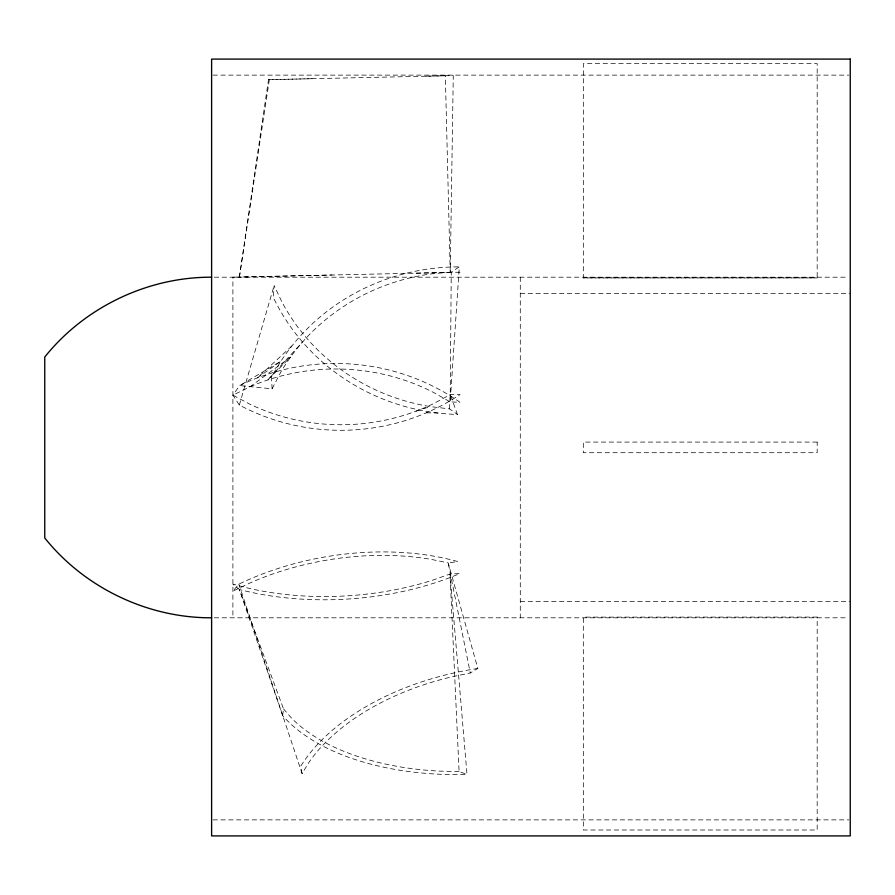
<?xml version="1.0" encoding="UTF-8"?>
<svg xmlns="http://www.w3.org/2000/svg" width="895" height="895" viewBox="0 0 895 895"><rect width="100%" height="100%" fill="white"/><g stroke="black" fill="none" stroke-linecap="round" stroke-linejoin="round"><path stroke-width="0.67" stroke-dasharray="4.47 3.36" d="M250.074 386.752A205.268 194.383 -0.1 0 1 433.639 392.491L450.174 401.944L459.314 266.855L451.248 272.114L450.174 401.944L459.963 402.258A209.184 198.254 -0.2 0 0 239.659 385.588L232.901 395.165L239.345 405.055A209.184 200.603 0.1 0 0 460.086 394.561L450.297 394.583L433.46 403.69A205.268 197.001 0.1 0 1 249.794 404.171L232.901 395.165L250.074 386.752L290.606 357.038L267.717 379.995L302.029 342.617M416.119 273.199L450.241 272.416L453.273 75.605L268.489 79.677L239.401 277.07L232.901 277.193L232.901 617.807M449.503 408.87L450.297 394.583L457.401 414.43A209.184 200.614 0.2 0 1 273.21 297.218L274.138 285.583L282.16 302.454A205.268 196.989 -0.1 0 0 430.316 406.621L449.503 408.87L457.401 414.43M282.641 715.575L283.525 708.896L239.368 589.503L232.901 584.144L249.806 588.53A205.268 112.334 -3.5 0 0 433.225 579.982L450.006 574.031L459.784 573.572A209.184 114.907 -3.5 0 1 239.368 589.503L282.641 715.575A209.184 114.884 -3.6 0 0 467 774.41L450.006 574.031L459.09 771.579L467 774.41M269.35 79.644L239.401 277.07L332.056 275M239.345 405.055L274.138 285.583M291.826 346.041L257.279 377.925L280.907 361.233L239.659 385.588L272.08 388.822L280.638 372.398A205.268 194.405 -0.3 0 1 432.005 273.803L451.248 272.114M238.842 584.144L302.062 773.537L309.267 761.88A205.268 123.767 -9.6 0 1 451.371 676.933L470.267 672.984L477.84 668.453L448.171 562.854L431.099 559.364A205.268 123.801 -9.7 0 0 249.235 583.316L232.901 591.215L238.842 584.144A209.184 125.736 -9.6 0 1 457.871 561.579L448.171 562.854L470.267 672.984M416.085 411.141L430.316 406.621M268.489 79.677L313.284 78.67M426.154 76.22L445.341 75.784L450.241 272.416M460.03 272.203L232.901 277.193M213.01 75.124L848.852 75.124M214.274 277.193L847.498 277.193M583.327 277.875L817.18 277.875L817.18 63.634L583.327 63.634L583.327 277.92L817.18 277.92M520.286 293.336L850.25 293.336M520.286 601.664L850.25 601.664M214.274 617.807L847.498 617.807M213.01 819.876L848.852 819.876M426.333 412.808L438.058 413.02M459.09 771.579L439.915 771.132A205.268 112.39 -3.5 0 1 291.602 718.17L283.525 708.896M302.062 773.537L300.63 766.355A209.173 125.748 -9.7 0 1 477.84 668.453M272.08 388.822L271.521 377.321A209.173 198.254 -0.1 0 1 459.314 266.855M520.286 277.193L520.286 617.807M817.18 442.074L583.327 442.074L583.327 452.713L817.18 452.713L817.18 442.074M817.18 617.08L583.327 617.125L583.327 830.001L817.18 830.001L817.18 617.08"/><path stroke-width="1.34" d="M211.612 277.193C147.697 276.969 84.678 307.119 44.75 357.027L44.75 537.973C84.678 587.881 147.697 618.031 211.612 617.807M850.25 59.092L211.612 59.092L211.612 835.908L850.25 835.908L850.25 59.092"/></g></svg>
